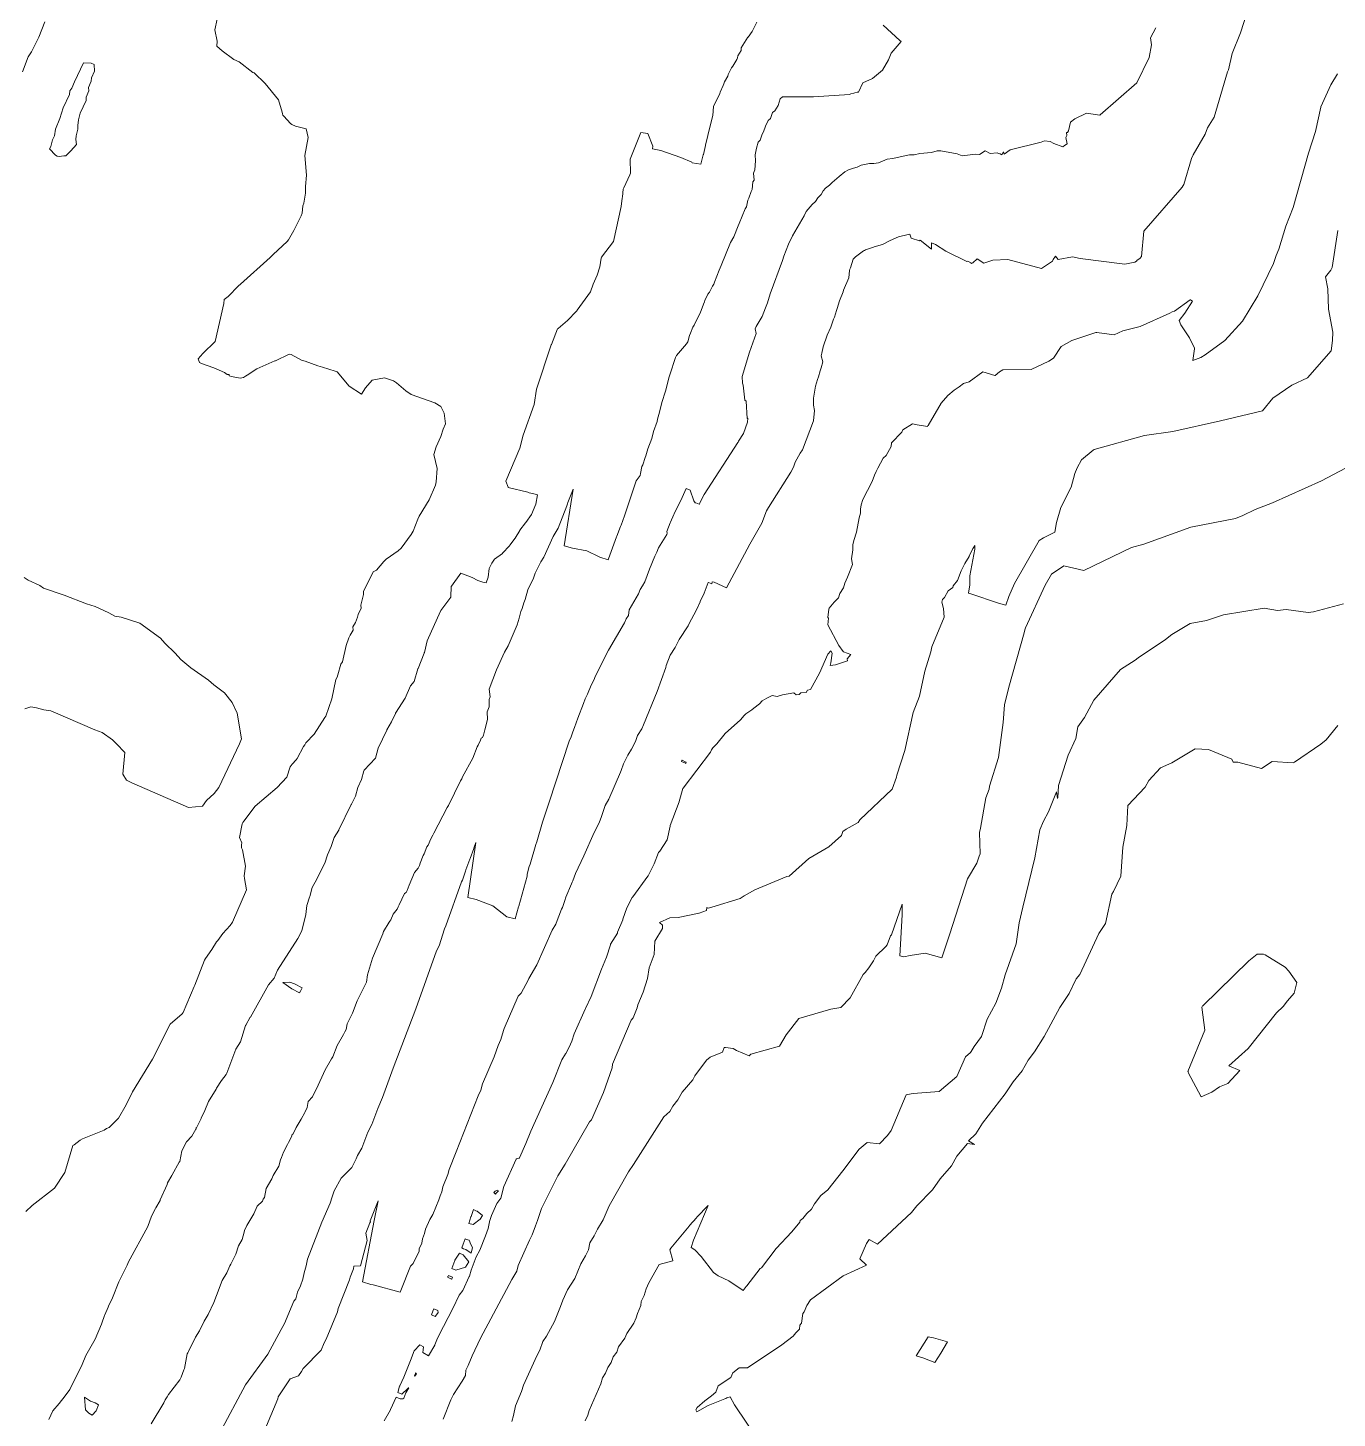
# Model space of a CAD drawing. Header units: metres. Extents: x 808092 to 809616, y 9156899 to 9158040.
# Drawn here: x 808272.8 to 808576.5, y 9157378.6 to 9157701.1 of the extents above; entities that cross this region are included whole.
import ezdxf

# ---------------------------------------------------------------- set-up
doc = ezdxf.new("R2010")
doc.units = ezdxf.units.M
doc.layers.add('C-TOPO-MAJR', color=9, linetype='Continuous')

msp = doc.modelspace()

# ---------------------------------------------------------------- linework, layer by layer
at = {"layer": 'C-TOPO-MAJR', "color": 9, "linetype": 'Continuous', "lineweight": 5}
for points, elevation in [([(808556.18, 9157706.66), (808554.05, 9157699.98), (808552.07, 9157695.19), (808551.24, 9157691.34), (808551.04, 9157690.93), (808547.9, 9157680.35), (808546.42, 9157677.92), (808545.82, 9157676.42), (808543.03, 9157671.66), (808542.64, 9157670.77), (808540.87, 9157664.74), (808540.76, 9157664.51), (808540.54, 9157664.14), (808531.62, 9157653.96), (808531.06, 9157648.05), (808530.7, 9157647.56), (808530.08, 9157647.2), (808529.92, 9157646.94), (808529.51, 9157646.78), (808527.18, 9157646.26), (808516.86, 9157647.59), (808515.08, 9157647.96), (808511.76, 9157647.37), (808511.12, 9157648.16), (808510.61, 9157647.36), (808510.47, 9157646.98), (808507.85, 9157645.26), (808500.11, 9157647.4), (808496.57, 9157647.18), (808494.51, 9157646.55), (808492.94, 9157647.51), (808491.93, 9157646.6), (808491.93, 9157646.57), (808491.64, 9157646.43), (808491.47, 9157646.6), (808490.79, 9157646.97), (808490.56, 9157646.9), (808485.7, 9157649.33), (808483.27, 9157650.84), (808482.38, 9157651.22), (808482.38, 9157649.77), (808479.73, 9157651.83), (808479.56, 9157651.72), (808477.67, 9157652.3), (808477.35, 9157653.25), (808476.96, 9157653.14), (808476.95, 9157653.14), (808474.73, 9157652.65), (808472.76, 9157651.76), (808472.64, 9157651.72), (808471.04, 9157650.81), (808469.07, 9157650.31), (808468.91, 9157650.23), (808467.04, 9157649.6), (808466.85, 9157649.47), (808466.61, 9157649.35), (808464.71, 9157647.97), (808464.22, 9157647.42), (808463.61, 9157645.44), (808463.45, 9157645.15), (808463.36, 9157644.79), (808463.19, 9157643.14), (808461.98, 9157640.27), (808461.86, 9157639.83), (808461.04, 9157637.79), (808460.5, 9157636), (808460.33, 9157635.55), (808459.9, 9157634), (808459.66, 9157633.53), (808459, 9157631.65), (808458.15, 9157629.8), (808457.23, 9157627.12), (808456.97, 9157625.65), (808456.79, 9157625.03), (808457.15, 9157623.61), (808456.76, 9157622.23), (808456.52, 9157621.55), (808456.15, 9157620.11), (808455.91, 9157619.51), (808455.48, 9157617.98), (808455.03, 9157615.19), (808455.04, 9157613.56), (808455.21, 9157612.33), (808455, 9157609.94), (808452.42, 9157603.23), (808451.94, 9157602.47), (808450.76, 9157600.35), (808450.33, 9157599.15), (808449.78, 9157598.04), (808444.53, 9157589.85), (808444.1, 9157589.03), (808443.03, 9157586.21), (808440.23, 9157581.3), (808434.8, 9157571.17), (808431.94, 9157572.51), (808431.53, 9157572.55), (808431.4, 9157572.13), (808430.66, 9157572.44), (808430.58, 9157572.4), (808429.63, 9157569.97), (808428.74, 9157568.05), (808428.69, 9157567.97), (808427.89, 9157566.1), (808426.09, 9157562.74), (808425.91, 9157562.35), (808425.01, 9157561), (808424.81, 9157560.62), (808423.87, 9157559.24), (808422.89, 9157557.35), (808421.77, 9157555.57), (808420.87, 9157553.2), (808420.79, 9157552.75), (808418.78, 9157547.16), (808415.6, 9157539.41), (808415.15, 9157538.5), (808414.2, 9157536.97), (808413.71, 9157535.58), (808412.79, 9157533.76), (808411.92, 9157532.39), (808410.96, 9157530.39), (808410.42, 9157528.81), (808410.22, 9157528.4), (808407.54, 9157522.2), (808406.72, 9157520.68), (808406.56, 9157520.25), (808406.35, 9157519.79), (808405.87, 9157518.15), (808405.28, 9157516.69), (808404.1, 9157514.4), (808401.75, 9157509.04), (808399.78, 9157504.91), (808399.16, 9157503.25), (808399, 9157502.92), (808398.89, 9157502.56), (808397.54, 9157499.44), (808397.35, 9157498.66), (808396.75, 9157497.03), (808396.56, 9157496.68), (808395.97, 9157495), (808395.8, 9157494.65), (808395.27, 9157493.17), (808394.43, 9157491.77), (808390.8, 9157483.75), (808388.99, 9157480.58), (808388.81, 9157480.16), (808387.24, 9157477.17), (808386.51, 9157476.46), (808383.23, 9157468.96), (808383.07, 9157468.49), (808382.5, 9157466.42), (808381.83, 9157465), (808380.94, 9157462.36), (808378.26, 9157456.15), (808377.83, 9157454.62), (808377.2, 9157453.37), (808372.15, 9157440.36), (808370.52, 9157436.28), (808370.17, 9157435.06), (808369.07, 9157432.21), (808368.83, 9157431.06), (808368.42, 9157430.13), (808368.09, 9157429.19), (808366.73, 9157425.84), (808366.05, 9157424.67), (808365.04, 9157422.43), (808364.82, 9157421.4), (808364.28, 9157420.17), (808364.13, 9157419.16), (808363.56, 9157417.87), (808363.53, 9157417.28), (808362.15, 9157414.47), (808361.51, 9157413.8), (808359.28, 9157408.18), (808359.28, 9157408.17), (808359.13, 9157407.79), (808352.84, 9157409.52), (808352.35, 9157409.61), (808350.44, 9157410.21), (808353.14, 9157424.45), (808354.06, 9157429), (808352.21, 9157424.35), (808352.24, 9157424.12), (808352.12, 9157423.9), (808351.2, 9157421.48), (808351.47, 9157419.8), (808349.94, 9157413.89), (808348.4, 9157413.8), (808348.31, 9157413.24), (808347.52, 9157411.27), (808347.39, 9157410.62), (808344.76, 9157404.03), (808344.57, 9157403.26), (808342, 9157396.91), (808341.53, 9157396.06), (808340.8, 9157394.37), (808336.61, 9157390.12), (808336.27, 9157389.37), (808335.59, 9157388.4), (808333.62, 9157387.66), (808330.85, 9157383.52), (808330.73, 9157383.06), (808328.11, 9157376.76)], 2850), ([(808276.76, 9157702.47), (808275.31, 9157698.91), (808273.61, 9157695.57), (808272.87, 9157694.36), (808271.55, 9157690.94)], 2800), ([(808316.71, 9157703.1), (808316.18, 9157700.65), (808316.7, 9157698.03), (808316.63, 9157696.83), (808317.87, 9157695.76), (808320.55, 9157693.79), (808321.83, 9157693.19), (808324.98, 9157690.73), (808325.28, 9157690.64), (808327.84, 9157688.16), (808330.93, 9157684.38), (808331.76, 9157681.54), (808331.83, 9157681.13), (808331.91, 9157680.88), (808332.18, 9157680.62), (808333.69, 9157678.93), (808333.99, 9157678.68), (808334.85, 9157678.32), (808337.3, 9157677.7), (808337.83, 9157675.66), (808336.99, 9157671.47), (808337.38, 9157666.94), (808337.19, 9157664.31), (808337.21, 9157662.72), (808336.79, 9157660.41), (808336.55, 9157659.79), (808336.39, 9157658.09), (808336.17, 9157657.52), (808334.47, 9157654.07), (808333.21, 9157651.94), (808332.9, 9157651.51), (808329.69, 9157648.53), (808329.02, 9157647.8), (808322.13, 9157641.67), (808321.64, 9157641.28), (808319.28, 9157638.76), (808318.32, 9157638.05), (808318.25, 9157637.16), (808316.24, 9157628.33), (808313.34, 9157625.59), (808312.28, 9157624.3), (808312.56, 9157623.5), (808313.05, 9157623.2), (808315.92, 9157622.22), (808318.41, 9157621.13), (808319.05, 9157620.69), (808319.46, 9157620.66), (808319.48, 9157620.4), (808320.05, 9157620.23), (808322.04, 9157619.85), (808322.82, 9157620.01), (808323.26, 9157620.27), (808323.64, 9157620.57), (808325.89, 9157622.01), (808330.05, 9157623.87), (808330.26, 9157623.85), (808333.37, 9157625.39), (808333.85, 9157625.3), (808336.28, 9157624), (808337.07, 9157623.78), (808340.07, 9157622.67), (808341.13, 9157622.39), (808344.03, 9157621.43), (808344.51, 9157621.33), (808347.31, 9157617.95), (808350.2, 9157616.11), (808351.08, 9157617.58), (808352.68, 9157619.37), (808355.53, 9157619.95), (808357.61, 9157619.18), (808358.26, 9157618.79), (808360.42, 9157616.87), (808361.69, 9157616.02), (808367.17, 9157614.15), (808368.6, 9157613.24), (808369.35, 9157611.7), (808369.64, 9157609.22), (808369.1, 9157608.02), (808368.56, 9157606.33), (808367.51, 9157603.87), (808366.97, 9157602.16), (808367.69, 9157598.87), (808367.51, 9157595.81), (808367.3, 9157595.03), (808365.86, 9157591.6), (808363.56, 9157587.83), (808363.22, 9157587.14), (808362.14, 9157584.31), (808361.72, 9157583.56), (808359.34, 9157580.4), (808358.71, 9157579.79), (808355.87, 9157577.86), (808355.32, 9157577.27), (808353.66, 9157575.26), (808352.88, 9157574.93), (808350.65, 9157570.34), (808350.65, 9157569.64), (808349.99, 9157567.17), (808350.11, 9157566.47), (808349.36, 9157565.03), (808349.28, 9157564.39), (808348.78, 9157563.14), (808348.19, 9157562.16), (808348.25, 9157561.4), (808347.53, 9157560.23), (808347.23, 9157559.59), (808346.61, 9157557.85), (808345.73, 9157553.99), (808345.41, 9157553.45), (808344.71, 9157551.03), (808344.5, 9157550.49), (808344.24, 9157549.94), (808343.28, 9157545.42), (808341.93, 9157541.46), (808341.67, 9157541.13), (808339.17, 9157537.21), (808337.26, 9157535.21), (808337.02, 9157534.8), (808336.71, 9157534.42), (808335.28, 9157531.6), (808335.02, 9157531.26), (808334.1, 9157530.32), (808333.85, 9157529.96), (808333.61, 9157529.67), (808332.88, 9157527.24), (808330.63, 9157524.85), (808325.48, 9157520.58), (808322.9, 9157517.06), (808322.62, 9157516.74), (808322.5, 9157516.41), (808321.86, 9157513.31), (808322.43, 9157512.02), (808322.33, 9157511.61), (808322.3, 9157511.22), (808322.32, 9157510.88), (808322.55, 9157510.45), (808323.28, 9157506.61), (808322.99, 9157504.35), (808323.02, 9157503.77), (808323.52, 9157501.16), (808320.22, 9157493.66), (808319.7, 9157492.88), (808317.99, 9157491), (808316.85, 9157489.4), (808316.57, 9157489.1), (808315.48, 9157487.26), (808313.95, 9157485.21), (808313.76, 9157484.85), (808311.55, 9157479.05), (808311.38, 9157478.71), (808308.79, 9157472.7), (808308.61, 9157472.39), (808305.77, 9157469.95), (808301.66, 9157461.83), (808297.02, 9157454.25), (808295.59, 9157451.26), (808293.8, 9157448.2), (808291.64, 9157445.99), (808291, 9157445.8), (808290.47, 9157445.38), (808285.49, 9157443.35), (808284.94, 9157443.06), (808283.51, 9157441.99), (808283.25, 9157441.85), (808281.33, 9157435.59), (808278.95, 9157431.93), (808273.76, 9157427.94), (808272.28, 9157426.49)], 2810), ([(808441.83, 9157702.45), (808440.79, 9157700.23), (808439.83, 9157698.93), (808439.78, 9157698.92), (808438.25, 9157696.44), (808438.26, 9157695.88), (808437.48, 9157694.6), (808437.39, 9157694.13), (808437.22, 9157693.76), (808436.32, 9157692.23), (808436.01, 9157691.83), (808435.25, 9157690.31), (808435.11, 9157689.92), (808434.34, 9157688.55), (808434.2, 9157688.13), (808434.09, 9157687.7), (808433.39, 9157686.21), (808433.27, 9157685.86), (808431.82, 9157682.85), (808431.64, 9157680.79), (808430.53, 9157676.18), (808430.51, 9157676.02), (808429.96, 9157673.95), (808429.94, 9157673.85), (808429.46, 9157671.73), (808429.43, 9157671.64), (808428.87, 9157669.48), (808426.9, 9157669.82), (808426.77, 9157669.91), (808424.21, 9157671.05), (808419.6, 9157672.65), (808417.64, 9157673.05), (808417.71, 9157673.68), (808416.56, 9157676.62), (808414.92, 9157676.85), (808412.52, 9157670.67), (808412.53, 9157667.37), (808412.41, 9157667.02), (808410.99, 9157664.02), (808410.89, 9157663.7), (808410.69, 9157661.88), (808410.63, 9157661.63), (808410.37, 9157659.63), (808408.63, 9157651.52), (808408.63, 9157651.52), (808405.86, 9157647.91), (808405.77, 9157647.69), (808405.45, 9157645.68), (808404.81, 9157643.74), (808403.88, 9157641.68), (808403.32, 9157639.83), (808400.16, 9157635.59), (808400.09, 9157635.47), (808400.01, 9157635.36), (808397.91, 9157633.23), (808395.75, 9157631.37), (808395.62, 9157631.29), (808394.2, 9157627.64), (808394.15, 9157627.55), (808390.78, 9157617.29), (808390.23, 9157613.71), (808387.63, 9157606.65), (808386.88, 9157603.63), (808383.62, 9157595.96), (808384.17, 9157594.54), (808384.21, 9157594.44), (808388.71, 9157593.37), (808389.07, 9157593.25), (808390.87, 9157592.82), (808391.02, 9157592.77), (808390.59, 9157590.62), (808390.59, 9157590.6), (808389.57, 9157588.22), (808389.56, 9157588.2), (808388.25, 9157586.33), (808388.22, 9157586.28), (808386.92, 9157584.54), (808386.89, 9157584.48), (808385.81, 9157582.74), (808384.58, 9157581.08), (808384.49, 9157580.92), (808382.91, 9157579.23), (808382.88, 9157579.18), (808381.03, 9157577.85), (808380.36, 9157576.94), (808379.79, 9157575.67), (808379.57, 9157573.64), (808379.08, 9157572.38), (808378.3, 9157572.53), (808377.13, 9157572.86), (808375.82, 9157573.62), (808373.24, 9157574.59), (808371.03, 9157571.59), (808370.97, 9157571.49), (808370.9, 9157569.13), (808370.87, 9157569.05), (808368.57, 9157565.96), (808368.48, 9157565.8), (808365.4, 9157558.91), (808364.75, 9157556.16), (808364.71, 9157556.11), (808364.68, 9157556.05), (808363.29, 9157552.47), (808363.23, 9157552.38), (808362.42, 9157549.45), (808361.55, 9157548.48), (808360.26, 9157545.62), (808358.09, 9157542.1), (808358.07, 9157542.05), (808358.04, 9157542.01), (808357.09, 9157540.09), (808356.07, 9157538.23), (808356.05, 9157538.15), (808354.04, 9157533.97), (808353.42, 9157531.65), (808350.81, 9157528.9), (808350.74, 9157528.71), (808350.16, 9157526.74), (808349.29, 9157524.88), (808348.75, 9157522.9), (808347.87, 9157521.01), (808347.83, 9157520.97), (808347.81, 9157520.92), (808344.93, 9157515.06), (808344.91, 9157514.96), (808343.84, 9157513.24), (808343.12, 9157511.2), (808343.12, 9157511.18), (808342.27, 9157509.28), (808341.66, 9157507.33), (808340.77, 9157505.55), (808340.75, 9157505.5), (808340.74, 9157505.45), (808339.8, 9157503.65), (808339.78, 9157503.58), (808338.72, 9157501.68), (808338.16, 9157499.59), (808338.08, 9157499.45), (808337.49, 9157497.48), (808337.29, 9157495.38), (808336.32, 9157491.59), (808335.39, 9157489.83), (808330.7, 9157482.5), (808330.69, 9157482.49), (808329.92, 9157480.65), (808328.62, 9157479.07), (808328.6, 9157479.06), (808324.39, 9157471.63), (808324.36, 9157471.58), (808323.32, 9157469.74), (808323.29, 9157469.69), (808322.1, 9157465.85), (808321, 9157464.15), (808318.92, 9157458.57), (808318.78, 9157458.32), (808317.68, 9157456.88), (808316.55, 9157455.09), (808316.49, 9157454.9), (808314.65, 9157452.04), (808313.86, 9157449.94), (808313.01, 9157448.18), (808313.01, 9157448.1), (808311.96, 9157446.09), (808311.86, 9157445.96), (808311.79, 9157445.71), (808311.75, 9157445.63), (808310.78, 9157443.98), (808309.58, 9157442.67), (808308.52, 9157440.62), (808308.02, 9157438.1), (808307.9, 9157437.93), (808306.25, 9157435.05), (808306.21, 9157434.89), (808305.15, 9157433.13), (808305.07, 9157432.79), (808303.47, 9157429.22), (808303.44, 9157429.06), (808302.46, 9157427.39), (808302.42, 9157427.23), (808301.45, 9157425.44), (808300.58, 9157423), (808296.09, 9157414.66), (808295.96, 9157414.46), (808295.83, 9157414.05), (808293.89, 9157410.22), (808292.38, 9157406.45), (808291.52, 9157404.53), (808291.4, 9157404.35), (808290.67, 9157402.56), (808290.58, 9157402.41), (808289.92, 9157400.58), (808289.88, 9157400.39), (808288.38, 9157396.88), (808286.21, 9157393.13), (808285.4, 9157391.03), (808282.53, 9157385.19), (808281.44, 9157383.72), (808280.07, 9157382), (808280.05, 9157381.96), (808278.56, 9157380.23), (808277.62, 9157378.25)], 2820), ([(808301.35, 9157377.24), (808304.34, 9157382.15), (808304.66, 9157382.85), (808305.13, 9157383.55), (808305.37, 9157384.05), (808308.06, 9157387.43), (808308.35, 9157388.07), (808308.97, 9157389.78), (808309.12, 9157390.09), (808309.75, 9157393.46), (808309.87, 9157393.75), (808310.02, 9157394.02), (808310.14, 9157394.3), (808311.01, 9157395.86), (808311.7, 9157397.32), (808312.57, 9157398.81), (808313.7, 9157401.06), (808314.63, 9157402.59), (808315.91, 9157405.37), (808316.51, 9157407.06), (808317.88, 9157410.47), (808318.92, 9157412.32), (808319.62, 9157413.91), (808319.83, 9157414.26), (808321.01, 9157416.58), (808321.68, 9157418.56), (808322.46, 9157420.05), (808322.92, 9157421.73), (808323.06, 9157422.11), (808323.57, 9157423.23), (808325.2, 9157425.95), (808325.99, 9157427.73), (808327.23, 9157428.9), (808327.38, 9157429.41), (808327.65, 9157429.79), (808328.04, 9157431.81), (808329.39, 9157434.12), (808329.68, 9157434.87), (808330.96, 9157437.01), (808331.38, 9157438.51), (808331.62, 9157439.01), (808332.11, 9157440.29), (808333.04, 9157442.04), (808333.23, 9157442.53), (808333.94, 9157443.87), (808334.12, 9157444.37), (808334.32, 9157444.55), (808335.02, 9157445.97), (808336.2, 9157447.9), (808337.02, 9157449.5), (808337.07, 9157449.63), (808337.54, 9157450.6), (808337.79, 9157452.03), (808338.78, 9157453.09), (808339.01, 9157453.65), (808339.76, 9157455), (808341.75, 9157459.39), (808343.2, 9157461.96), (808343.49, 9157462.39), (808344.49, 9157464.99), (808346.03, 9157467.61), (808346.28, 9157468.19), (808346.6, 9157468.76), (808346.81, 9157470.04), (808348.1, 9157472.54), (808349.18, 9157475.39), (808351.34, 9157479.74), (808351.57, 9157481.38), (808352.72, 9157485.3), (808355.13, 9157490.93), (808355.26, 9157491.45), (808356.61, 9157493.64), (808356.75, 9157493.83), (808356.97, 9157494.17), (808357.5, 9157495.52), (808358.44, 9157496.64), (808358.69, 9157497.16), (808358.89, 9157497.69), (808360.16, 9157500.32), (808360.5, 9157500.5), (808360.79, 9157501.01), (808361.23, 9157502.24), (808362.49, 9157505.19), (808363.32, 9157506.19), (808363.61, 9157506.75), (808363.78, 9157507.32), (808364.47, 9157509.08), (808364.7, 9157509.52), (808365.34, 9157511.08), (808365.61, 9157511.52), (808366.23, 9157512.94), (808366.75, 9157513.82), (808366.91, 9157514.3), (808370.04, 9157520.24), (808370.33, 9157520.69), (808373.14, 9157526.41), (808373.45, 9157526.85), (808373.63, 9157527.37), (808376.01, 9157531.7), (808376.99, 9157534.29), (808377.25, 9157534.72), (808377.77, 9157535.85), (808377.91, 9157536.31), (808378.25, 9157536.47), (808378.46, 9157536.98), (808378.74, 9157538.23), (808379.41, 9157540.67), (808379.34, 9157542.45), (808379.75, 9157543.59), (808379.75, 9157545.29), (808379.98, 9157545.88), (808379.76, 9157547.67), (808381.47, 9157552.18), (808383.34, 9157556.24), (808384.15, 9157557.72), (808386.26, 9157562.65), (808386.75, 9157564.13), (808387.1, 9157565.71), (808387.42, 9157566.42), (808387.79, 9157567.75), (808388.13, 9157568.48), (808388.77, 9157570.72), (808390.05, 9157573.41), (808390.45, 9157574.57), (808391.79, 9157577.26), (808392.43, 9157578.3), (808394.59, 9157583.1), (808395.76, 9157585.07), (808397.81, 9157590.2), (808397.93, 9157590.68), (808398.06, 9157590.98), (808399.26, 9157594.12), (808397.15, 9157580.9), (808399.08, 9157580.37), (808402.45, 9157579.81), (808405.28, 9157578.38), (808405.45, 9157578.28), (808407.37, 9157577.71), (808407.44, 9157577.91), (808407.45, 9157577.92), (808409.29, 9157583), (808409.38, 9157583.17), (808410.25, 9157585.46), (808410.39, 9157585.74), (808411.14, 9157587.93), (808413.87, 9157596.05), (808414.78, 9157597.26), (808414.86, 9157597.73), (808415.22, 9157599.31), (808415.41, 9157599.74), (808415.97, 9157601.41), (808416.15, 9157601.84), (808416.55, 9157603.44), (808417.48, 9157605.87), (808417.9, 9157607.47), (808418.75, 9157609.82), (808418.84, 9157610.3), (808419.32, 9157611.95), (808419.82, 9157614.19), (808420.7, 9157616.83), (808421.5, 9157620.16), (808421.72, 9157620.62), (808423.02, 9157624.63), (808423.25, 9157625.13), (808425.55, 9157627.79), (808425.82, 9157628.28), (808426.22, 9157629.77), (808426.5, 9157630.28), (808427.04, 9157631.68), (808427.32, 9157632.12), (808427.92, 9157633.46), (808428.74, 9157634.92), (808429.5, 9157636.97), (808429.76, 9157637.52), (808429.82, 9157637.86), (808430.47, 9157639.35), (808430.86, 9157639.8), (808431.6, 9157641.2), (808431.89, 9157641.62), (808432.01, 9157642.13), (808433.16, 9157644.9), (808433.56, 9157646.01), (808435.76, 9157651.31), (808436.5, 9157652.62), (808437.55, 9157655.15), (808437.73, 9157655.69), (808439.19, 9157659.12), (808439.45, 9157659.59), (808439.75, 9157661.16), (808440.02, 9157661.57), (808440.52, 9157663.13), (808440.76, 9157663.62), (808440.94, 9157665.37), (808441.23, 9157665.74), (808441.06, 9157667.41), (808441.24, 9157667.77), (808441.38, 9157668.18), (808441.53, 9157670.25), (808441.46, 9157671.67), (808441.78, 9157673.17), (808442.2, 9157674.59), (808442.67, 9157675.05), (808443.11, 9157676.46), (808443.42, 9157677), (808443.85, 9157678.29), (808444.5, 9157679.6), (808445, 9157680.09), (808445.48, 9157681.43), (808446.07, 9157681.82), (808446.81, 9157683.06), (808447.27, 9157684.62), (808447.79, 9157685.1), (808455, 9157685.09), (808463.32, 9157685.63), (808463.7, 9157685.8), (808464.32, 9157685.97), (808464.59, 9157686.06), (808465.13, 9157686.18), (808465.47, 9157686.2), (808466.46, 9157688.35), (808468.72, 9157689.32), (808471.03, 9157691.28), (808472.41, 9157693.71), (808473.04, 9157695.27), (808475.35, 9157697.95), (808475.04, 9157698.17), (808471.17, 9157701.72)], 2830), ([(808534.37, 9157701.14), (808533.15, 9157698.78), (808533.43, 9157697.16), (808532.89, 9157694.26), (808530.02, 9157688.35), (808521.51, 9157680.93), (808521.47, 9157680.91), (808521.42, 9157680.87), (808518.31, 9157681.3), (808515.63, 9157680.01), (808514.64, 9157679.21), (808514.14, 9157677.21), (808513.9, 9157676.82), (808513.72, 9157676.79), (808513.77, 9157676.14), (808513.56, 9157675.63), (808513.8, 9157674.23), (808513.24, 9157673.79), (808512.81, 9157673.54), (808510.72, 9157674.29), (808509.88, 9157674.72), (808508.59, 9157674.9), (808507.78, 9157674.56), (808500.59, 9157672.83), (808499.21, 9157671.77), (808499.09, 9157672.32), (808498.67, 9157671.62), (808498.32, 9157671.91), (808497.93, 9157671.95), (808497.58, 9157672.12), (808496.01, 9157671.99), (808494.83, 9157672.56), (808493.48, 9157671.69), (808492.57, 9157671.8), (808489.46, 9157671.42), (808488.31, 9157671.86), (808484.57, 9157672.59), (808483.72, 9157672.54), (808482.34, 9157672.17), (808479.69, 9157671.98), (808478.32, 9157671.65), (808477.3, 9157671.67), (808475.07, 9157671.21), (808473.41, 9157670.77), (808472.07, 9157670.68), (808470.07, 9157669.78), (808468.99, 9157669.64), (808467.96, 9157669.6), (808466.05, 9157669.23), (808465.14, 9157668.81), (808464.27, 9157668.58), (808463.1, 9157668.16), (808462.3, 9157667.69), (808460.95, 9157666.63), (808459.31, 9157665.23), (808458.72, 9157664.59), (808457.8, 9157663.92), (808457.23, 9157663.26), (808456.81, 9157662.43), (808456, 9157661.65), (808455.47, 9157660.83), (808454.66, 9157660.11), (808453.27, 9157658.52), (808452.84, 9157657.53), (808452.33, 9157656.58), (808451.73, 9157655.64), (808451.25, 9157654.68), (808450.1, 9157652.83), (808449.2, 9157650.93), (808448.09, 9157648.14), (808447.79, 9157647.16), (808444.97, 9157639.37), (808444.37, 9157637.31), (808443.87, 9157636.17), (808443.09, 9157634.14), (808441.68, 9157631.83), (808441.46, 9157631.26), (808441.73, 9157630.23), (808440.17, 9157625.83), (808438.48, 9157620.23), (808438.54, 9157618.65), (808438.66, 9157618.24), (808439.04, 9157614.71), (808439.37, 9157614.48), (808439.58, 9157610.47), (808439.74, 9157610.55), (808439.66, 9157609.63), (808438.75, 9157606.99), (808437.63, 9157605.23), (808437.55, 9157605.09), (808437.52, 9157605), (808437.49, 9157604.93), (808429.63, 9157592.81), (808428.65, 9157590.93), (808428.53, 9157590.63), (808428.5, 9157590.6), (808427.73, 9157590.9), (808427.56, 9157590.94), (808427.22, 9157591.38), (808426.41, 9157593.87), (808425.48, 9157594.24), (808424.54, 9157592.19), (808424.53, 9157592.14), (808422.68, 9157588.38), (808422.62, 9157588.21), (808421.83, 9157586.46), (808421.77, 9157586.24), (808421, 9157584.26), (808421.09, 9157583.89), (808420.99, 9157583.6), (808419.08, 9157580.51), (808418.66, 9157579.48), (808418.18, 9157578.58), (808416.95, 9157575.56), (808415.86, 9157572.6), (808415.36, 9157571.66), (808414.81, 9157570.78), (808414.41, 9157569.8), (808412.25, 9157566.09), (808412.09, 9157564.81), (808411.53, 9157563.97), (808411.15, 9157563.05), (808407.47, 9157556.76), (808404.44, 9157550.75), (808404.08, 9157549.76), (808403.4, 9157548.65), (808402.58, 9157546.5), (808402.06, 9157545.44), (808401.68, 9157544.35), (808400.33, 9157540.99), (808399.6, 9157538.8), (808399.18, 9157537.81), (808398.79, 9157536.66), (808398.3, 9157535.65), (808393.66, 9157521.45), (808392.93, 9157519.15), (808392.14, 9157516.86), (808390.83, 9157512.24), (808390.59, 9157511.64), (808389.3, 9157507.08), (808389.09, 9157506.58), (808388.63, 9157504.75), (808388.56, 9157504.28), (808386.66, 9157497.36), (808386.6, 9157497.22), (808385.8, 9157494.39), (808383.86, 9157494.89), (808380.62, 9157497.45), (808376.8, 9157498.86), (808374.86, 9157499.36), (808376.66, 9157512.08), (808376.21, 9157510.83), (808376.2, 9157510.76), (808375.38, 9157508.44), (808375.28, 9157508.24), (808374.39, 9157505.81), (808374.31, 9157505.47), (808373.57, 9157503.4), (808373.36, 9157502.96), (808369.76, 9157492.76), (808369.45, 9157492.1), (808368.17, 9157488.12), (808367.55, 9157486.99), (808362.74, 9157473.5), (808357.48, 9157459.77), (808355.04, 9157452.93), (808353.93, 9157450.38), (808352.59, 9157446.66), (808351.61, 9157444.89), (808350.25, 9157441.22), (808349.27, 9157439.47), (808348.97, 9157438.7), (808347.93, 9157436.71), (808345.45, 9157434.22), (808343.85, 9157431.29), (808343.33, 9157429.94), (808342.89, 9157428.47), (808340.96, 9157424.07), (808337.62, 9157415.45), (808337.37, 9157413.9), (808336.87, 9157412.3), (808336.57, 9157410.78), (808336.04, 9157409.29), (808335.31, 9157407.78), (808334.92, 9157406.28), (808334.49, 9157405.74), (808332.33, 9157400.49), (808331.51, 9157399.11), (808328.41, 9157393.42), (808323.27, 9157386.3), (808317.32, 9157375.17)], 2840), ([(808576.52, 9157690.43), (808575.01, 9157687.9), (808572.67, 9157682.76), (808572.66, 9157682.73), (808571.44, 9157677.08), (808569.81, 9157672.03), (808566.26, 9157659.4), (808564.54, 9157655.09), (808562.94, 9157649.74), (808562.32, 9157648.3), (808561.71, 9157646.42), (808558.07, 9157638.92), (808554.52, 9157633.07), (808550.42, 9157628.57), (808545.86, 9157625.26), (808544.81, 9157624.66), (808543.02, 9157623.91), (808543.38, 9157626.65), (808543.37, 9157626.79), (808542.2, 9157629.21), (808540.2, 9157632.23), (808539.78, 9157633.18), (808541.14, 9157634.92), (808542.88, 9157637.7), (808542.41, 9157638.03), (808542.4, 9157638.03), (808538.76, 9157635.37), (808538.17, 9157635.25), (808537.65, 9157634.91), (808530.73, 9157631.82), (808526.74, 9157630.83), (808524.71, 9157629.91), (808520.69, 9157630.41), (808520.56, 9157630.4), (808520.47, 9157630.42), (808514.92, 9157628.55), (808512.43, 9157627.22), (808510.69, 9157624.48), (808509.56, 9157623.76), (808505.47, 9157621.88), (808498.95, 9157621.76), (808498.12, 9157621.31), (808497.12, 9157620.49), (808497.09, 9157620.49), (808494.3, 9157621.28), (808491.07, 9157618.98), (808489.78, 9157618.56), (808488.81, 9157617.82), (808487.59, 9157617.07), (808486.18, 9157615.84), (808484.58, 9157614.01), (808481.57, 9157608.85), (808481.55, 9157608.84), (808481.44, 9157608.66), (808479.01, 9157609.01), (808477.99, 9157609.25), (808475.72, 9157607.85), (808475.48, 9157607.33), (808473.08, 9157604.85), (808473.03, 9157604.01), (808471.84, 9157601.9), (808471.19, 9157601.26), (808469.91, 9157598.99), (808469.57, 9157598.18), (808469.15, 9157597.36), (808468.58, 9157595.85), (808466.43, 9157591.66), (808466.04, 9157590.46), (808465.92, 9157589.47), (808465.94, 9157588.5), (808465.57, 9157587.46), (808464.97, 9157584.09), (808464.35, 9157582.18), (808464.14, 9157581.19), (808464.16, 9157580.03), (808463.81, 9157577.9), (808464.04, 9157576.63), (808462.9, 9157573.67), (808462.25, 9157572.31), (808461.99, 9157571.2), (808461.08, 9157569.88), (808460.83, 9157568.86), (808459.82, 9157567.89), (808458.66, 9157566.44), (808458.59, 9157566.24), (808458.34, 9157564.29), (808458.47, 9157564.13), (808458.29, 9157562.6), (808460.91, 9157557.83), (808461.86, 9157556.45), (808461.89, 9157556.43), (808461.95, 9157556.35), (808463.63, 9157555.73), (808462.85, 9157554.71), (808462.87, 9157554.23), (808460.12, 9157553.3), (808458.85, 9157553.14), (808459.03, 9157553.83), (808459.34, 9157556.04), (808459.02, 9157556.57), (808458.31, 9157555.83), (808456.41, 9157551.37), (808454.31, 9157547.63), (808453.61, 9157547.43), (808453.28, 9157546.88), (808452.1, 9157546.87), (808451.71, 9157546.46), (808450.95, 9157546.35), (808450.43, 9157546.87), (808447.81, 9157546.38), (808446.58, 9157545.97), (808445.39, 9157546.22), (808444.17, 9157545.63), (808443.11, 9157544.97), (808442.48, 9157544.31), (808441.14, 9157543.31), (808440.72, 9157542.89), (808439.33, 9157541.96), (808438.92, 9157541.56), (808438.08, 9157540.56), (808434.52, 9157537.39), (808432.56, 9157535.02), (808431.67, 9157534.11), (808431.33, 9157533.6), (808431.08, 9157533.07), (808424.8, 9157524.75), (808424.78, 9157524.71), (808424.71, 9157524.61), (808423.88, 9157521.63), (808423.83, 9157521.57), (808421.74, 9157516.05), (808421.74, 9157515.87), (808421.03, 9157512.71), (808419.36, 9157510.08), (808419.17, 9157509.93), (808419.14, 9157509.89), (808419.07, 9157509.79), (808418.05, 9157507.18), (808416.69, 9157504.42), (808416.57, 9157504.29), (808413.07, 9157499.51), (808412.98, 9157499.36), (808411.73, 9157496.94), (808410.79, 9157494.31), (808410.8, 9157494.15), (808409.58, 9157491.31), (808409.54, 9157491.06), (808407.93, 9157488.53), (808407.91, 9157488.4), (808406.99, 9157485.53), (808405.83, 9157482.7), (808403.41, 9157476.38), (808402.11, 9157473.59), (808402.05, 9157473.42), (808399.5, 9157467.69), (808398.98, 9157466.05), (808398.35, 9157464.6), (808397.55, 9157463.2), (808397.51, 9157463.08), (808396.61, 9157461.66), (808394.51, 9157456.47), (808389.41, 9157445.11), (808388.28, 9157442.25), (808386.79, 9157438.99), (808386.76, 9157438.91), (808386.09, 9157438.71), (808386.05, 9157438.64), (808383.19, 9157432.34), (808382.52, 9157429.57), (808381.58, 9157428.4), (808380.35, 9157425.6), (808379.86, 9157424.16), (808379.85, 9157424.14), (808379.84, 9157424.11), (808379.51, 9157422.55), (808378.91, 9157420.86), (808377.58, 9157417.52), (808376.79, 9157415.98), (808375.61, 9157412.92), (808375.19, 9157411.5), (808375.16, 9157411.45), (808373.68, 9157408.2), (808372.83, 9157407.07), (808371.37, 9157404), (808369.17, 9157399.85), (808369.15, 9157399.8), (808367.76, 9157397.14), (808367.17, 9157395.56), (808367.15, 9157395.53), (808365.73, 9157393.03), (808364.42, 9157393.77), (808364.46, 9157394.4), (808364.56, 9157395.11), (808363.67, 9157395.6), (808362.35, 9157394.2), (808361.55, 9157391.94), (808359.96, 9157388.07), (808359.95, 9157388.04), (808359.03, 9157386.06), (808359.01, 9157386.02), (808358.6, 9157384.51), (808359.54, 9157384.17), (808360.94, 9157385.42), (808360.99, 9157385.58), (808361.12, 9157385.61), (808360.42, 9157384.44), (808359.96, 9157383.24), (808359.72, 9157383.08), (808359.15, 9157383.08), (808358.21, 9157383.41), (808356.88, 9157380.58), (808356.86, 9157380.53), (808355.42, 9157377.93)], 2860), ([(808576.65, 9157654.1), (808575.28, 9157645.48), (808574.97, 9157644.87), (808573.79, 9157643.32), (808574.27, 9157640.54), (808574.42, 9157635.84), (808575.42, 9157630.48), (808575.4, 9157628.55), (808575.08, 9157626.14), (808569.57, 9157619.93), (808565.93, 9157618.25), (808561.53, 9157615.16), (808559.13, 9157612.22), (808549.39, 9157609.95), (808538.34, 9157607.45), (808531.79, 9157606.5), (808520.09, 9157603.28), (808519.89, 9157603.15), (808519.84, 9157603.11), (808517.19, 9157600.88), (808516.15, 9157599.06), (808515.64, 9157597.71), (808514.78, 9157594.56), (808512.34, 9157589.86), (808511.34, 9157586.32), (808510.94, 9157584.08), (808508.37, 9157582.82), (808507.36, 9157582.14), (808501.64, 9157572.18), (808500.29, 9157569.2), (808499.63, 9157567.2), (808498.12, 9157567.53), (808491.24, 9157569.87), (808490.96, 9157569.92), (808491.23, 9157571.89), (808491.27, 9157573.99), (808492.4, 9157580.19), (808492.45, 9157580.98), (808492, 9157580.39), (808491.98, 9157580.3), (808491.13, 9157578.55), (808491.1, 9157578.46), (808490.07, 9157576.85), (808489.28, 9157575.12), (808488.4, 9157572.86), (808487.36, 9157571.68), (808487.31, 9157571.25), (808486.2, 9157570.5), (808485.37, 9157568.98), (808484.9, 9157568.49), (808484.73, 9157567.87), (808485.14, 9157566.41), (808485.3, 9157564.4), (808482.41, 9157557.48), (808482.2, 9157556.37), (808480.8, 9157551.9), (808479.62, 9157546.07), (808478.14, 9157542.26), (808476.16, 9157533.48), (808474.34, 9157527.72), (808474.25, 9157527.3), (808473.21, 9157524.52), (808465.77, 9157517.39), (808465.37, 9157516.72), (808462.56, 9157515.21), (808461.82, 9157514.65), (808461.5, 9157513.77), (808458.56, 9157511.11), (808453.93, 9157508.39), (808449.37, 9157504.3), (808448.85, 9157504.21), (808441.4, 9157501.11), (808438.89, 9157499.77), (808437.99, 9157499.15), (808431.45, 9157497.08), (808430.56, 9157496.91), (808430.26, 9157497.01), (808430.21, 9157496.37), (808428.49, 9157495.75), (808428.49, 9157495.75), (808428.48, 9157495.76), (808428.48, 9157495.75), (808428.48, 9157495.75), (808428.47, 9157495.75), (808423.65, 9157494.73), (808421.7, 9157494.67), (808419.27, 9157493.53), (808419.98, 9157492.94), (808420.02, 9157492.16), (808418.17, 9157489.2), (808418.06, 9157486.15), (808416.87, 9157483.04), (808416.48, 9157480.54), (808415.49, 9157477.37), (808414.27, 9157474.46), (808414.08, 9157473.79), (808413.18, 9157471.44), (808412.74, 9157470.89), (808408.36, 9157460.7), (808408.27, 9157459.87), (808406.33, 9157454.13), (808403.55, 9157447.76), (808403.04, 9157447.32), (808397.42, 9157437.46), (808395.67, 9157434.78), (808391.9, 9157427.24), (808391.01, 9157424.4), (808390.49, 9157423.21), (808389.79, 9157421.1), (808389.17, 9157419.84), (808386.52, 9157413.99), (808386.2, 9157412.69), (808385, 9157410.71), (808384.45, 9157409.55), (808377.76, 9157397.15), (808375.81, 9157393.04), (808374.91, 9157390.77), (808374.37, 9157389.71), (808374.3, 9157388.47), (808373.51, 9157387.13), (808371.47, 9157384.06), (808370.89, 9157382.82), (808369.1, 9157378.36)], 2870), ([(808578.36, 9157598.96), (808572.86, 9157595.99), (808561.45, 9157590.91), (808557.47, 9157589.39), (808554.6, 9157587.94), (808552.9, 9157587.31), (808542.54, 9157585.25), (808531.64, 9157581.32), (808528.73, 9157580.59), (808517.69, 9157575.18), (808513.04, 9157576.3), (808510.17, 9157574.37), (808508.71, 9157571.83), (808504.17, 9157561.93), (808504, 9157561.42), (808503.84, 9157560.78), (808500.29, 9157548.16), (808499.31, 9157544.05), (808499.01, 9157539.98), (808497.92, 9157531.86), (808495.85, 9157525.18), (808495.71, 9157524.51), (808494.95, 9157522.48), (808493.76, 9157515.41), (808493.5, 9157514.43), (808493.65, 9157509.52), (808493.39, 9157508.94), (808492.89, 9157507.3), (808490.72, 9157503.68), (808486.62, 9157490.91), (808484.76, 9157485.33), (808480.91, 9157486.41), (808477.41, 9157485.91), (808475.97, 9157485.59), (808475, 9157485.84), (808475.58, 9157495.34), (808475.54, 9157497.84), (808473.08, 9157490.72), (808472.88, 9157490.44), (808472.06, 9157488.39), (808471.79, 9157488.02), (808469.47, 9157485.73), (808468.89, 9157484.67), (808467.85, 9157483.07), (808466.96, 9157481.95), (808466.56, 9157481.53), (808463.54, 9157476.06), (808461.36, 9157473.8), (808459.01, 9157473.44), (808451.64, 9157471.27), (808448.68, 9157467.52), (808447.14, 9157464.85), (808440.49, 9157463.02), (808440.06, 9157462.65), (808437.11, 9157463.89), (808436.39, 9157464.29), (808434.58, 9157464.59), (808434.3, 9157464.55), (808433.89, 9157463.49), (808431, 9157462.28), (808430.15, 9157461.59), (808427.47, 9157458), (808427.04, 9157457.08), (808424.52, 9157454.16), (808423.5, 9157452.44), (808422.41, 9157450.97), (808421.67, 9157449.72), (808420.26, 9157448.5), (808413.29, 9157437.4), (808412.13, 9157435.75), (808407.62, 9157427.85), (808406.25, 9157424.54), (808404.91, 9157422.38), (808404.15, 9157420.88), (808403.16, 9157419.23), (808402.78, 9157417.58), (808402.1, 9157416.22), (808401.01, 9157414.36), (808399.61, 9157411), (808397.97, 9157408.32), (808396.88, 9157405.95), (808396.35, 9157404.44), (808394.93, 9157401), (808393.09, 9157397.57), (808392.26, 9157396.32), (808391.55, 9157394.36), (808390.84, 9157393.05), (808387.71, 9157386.21), (808387.26, 9157384.76), (808385.92, 9157381.46), (808385.46, 9157379.22), (808385.03, 9157377.81)], 2880), ([(808271.95, 9157573.58), (808272.85, 9157572.97), (808275.56, 9157571.71), (808276.38, 9157571.08), (808281.17, 9157569.51), (808286.4, 9157567.46), (808288.42, 9157566.83), (808291.54, 9157565.42), (808292.94, 9157564.62), (808294.41, 9157564.38), (808298.78, 9157562.96), (808303.52, 9157559.52), (808304.55, 9157558.33), (808306.93, 9157556.07), (808308.27, 9157554.59), (808310.59, 9157552.67), (808314.71, 9157549.78), (808315.93, 9157548.68), (808318.43, 9157546.84), (808320.16, 9157544.58), (808321.33, 9157542.1), (808322.31, 9157536.14), (808321.85, 9157534.97), (808317.1, 9157524.87), (808315.96, 9157523.49), (808314.25, 9157521.85), (808313.29, 9157520.51), (808310.02, 9157520.21), (808296.9, 9157525.92), (808295.64, 9157526.56), (808294.8, 9157527.93), (808295.25, 9157533.01), (808293.37, 9157535.04), (808292.41, 9157535.94), (808290.04, 9157537.62), (808288.29, 9157538.23), (808278.1, 9157542.64), (808276.48, 9157542.86), (808274.78, 9157543.34), (808273.49, 9157543.55), (808272.11, 9157543.09)], 2800), ([(808577.95, 9157567.47), (808570.97, 9157565.59), (808569.76, 9157565.47), (808564.64, 9157566.14), (808562.62, 9157565.96), (808559.49, 9157566.48), (808550.12, 9157564.95), (808546.16, 9157563.58), (808542.35, 9157562.89), (808538.08, 9157560.34), (808536.65, 9157559.21), (808530.28, 9157554.99), (808529.6, 9157554.43), (808526.2, 9157552.22), (808520.06, 9157545.12), (808517.85, 9157541.13), (808516.31, 9157538.93), (808515.85, 9157536.28), (808514.05, 9157532.35), (808511.8, 9157525.34), (808511.7, 9157522.44), (808511.62, 9157522.36), (808511.35, 9157523.85), (808509.52, 9157519.26), (808508.35, 9157517.07), (808507.5, 9157515.03), (808506.37, 9157508.57), (808503.56, 9157497.1), (808502.74, 9157493.48), (808502.02, 9157488.64), (808499.43, 9157481.42), (808498.63, 9157478.31), (808497.29, 9157474.86), (808495.3, 9157471.1), (808493.94, 9157467.09), (808492.28, 9157464.79), (808491.59, 9157463.62), (808491.43, 9157463.42), (808490.28, 9157462.4), (808488.27, 9157457.84), (808484.14, 9157454.32), (808478.12, 9157453.92), (808476.83, 9157453.69), (808476.53, 9157453.6), (808473.05, 9157445.28), (808472.15, 9157444.11), (808470.3, 9157442.21), (808467.48, 9157442.53), (808465.58, 9157440.99), (808461.84, 9157435.97), (808458.32, 9157431.55), (808456.73, 9157430.22), (808455.23, 9157428.3), (808454.51, 9157427.09), (808453.44, 9157426.07), (808452.5, 9157424.86), (808451.93, 9157424.44), (808451.87, 9157424), (808450, 9157421.77), (808446.32, 9157417.96), (808442.94, 9157413.48), (808442.67, 9157413.31), (808439.53, 9157409.24), (808439.38, 9157409.08), (808438.7, 9157408.17), (808435.37, 9157410.4), (808432.91, 9157411.59), (808431.81, 9157412.38), (808428.97, 9157416.06), (808427.5, 9157417.65), (808426.64, 9157418.16), (808427.15, 9157419.86), (808430.57, 9157427.93), (808427.93, 9157425.19), (808427.85, 9157425.06), (808426.28, 9157423.3), (808426.13, 9157423.09), (808421.94, 9157418.04), (808421.66, 9157417.64), (808422.38, 9157415.16), (808422.35, 9157415.1), (808419.21, 9157414.2), (808416.85, 9157409.98), (808416.21, 9157408.56), (808415.73, 9157407.03), (808415.05, 9157405.62), (808414.98, 9157404.72), (808414.16, 9157402.87), (808413.9, 9157401.84), (808413.3, 9157400.57), (808411.73, 9157398.21), (808411.23, 9157397.12), (808409.75, 9157395.12), (808409.36, 9157393.91), (808408.55, 9157392.78), (808408.05, 9157391.48), (808407.31, 9157390.33), (808406.76, 9157389.02), (808406.1, 9157387.9), (808405.66, 9157386.5), (808403, 9157380.36), (808402.63, 9157379.3), (808402.02, 9157377.91)], 2890), ([(808576.65, 9157539.22), (808573.94, 9157535.91), (808572.69, 9157534.93), (808566.58, 9157530.75), (808566.28, 9157530.61), (808561.35, 9157530.91), (808558.93, 9157529.32), (808553.39, 9157530.79), (808552.36, 9157530.73), (808551.99, 9157531.41), (808546.65, 9157533.66), (808543.49, 9157533.87), (808538.09, 9157530.57), (808535.45, 9157529.4), (808532.75, 9157526.47), (808531.94, 9157524.99), (808527.93, 9157520.66), (808527.66, 9157516.06), (808526.77, 9157511.03), (808526.31, 9157504.32), (808524.58, 9157500.73), (808524.23, 9157500.13), (808522.73, 9157493.34), (808521.18, 9157490.99), (808516.76, 9157481.53), (808515.89, 9157480.47), (808514.29, 9157477.07), (808512.16, 9157473.81), (808508.48, 9157467.1), (808506.24, 9157463.56), (808504.78, 9157461.6), (808503.37, 9157459.11), (808501.35, 9157456.56), (808499.45, 9157453.77), (808494.21, 9157447), (808492.64, 9157444.56), (808490.98, 9157442.9), (808492.37, 9157442.07), (808490.73, 9157442.25), (808488.28, 9157439.33), (808486.99, 9157437.13), (808484.35, 9157434.11), (808482.57, 9157431.52), (808478.99, 9157427.8), (808477.73, 9157426.27), (808469.82, 9157418.9), (808467.89, 9157420), (808467.33, 9157419.05), (808465.77, 9157415.55), (808467.33, 9157414.09), (808461.9, 9157411.55), (808454.27, 9157405.98), (808453.43, 9157404.69), (808452.82, 9157403.21), (808452.51, 9157402.86), (808452.2, 9157400.61), (808451.82, 9157400.17), (808451.73, 9157399.19), (808451.36, 9157398.79), (808450.92, 9157398.4), (808450.3, 9157397.56), (808447.68, 9157395.59), (808439.72, 9157390.28), (808437.8, 9157390.22), (808436.31, 9157389.06), (808435.85, 9157388), (808432.9, 9157386.08), (808432.34, 9157384.63), (808431.31, 9157383.75), (808429.8, 9157382.62), (808428.05, 9157381.07), (808427.71, 9157380.53), (808427.92, 9157380.06), (808430.6, 9157381.5), (808434.43, 9157383.06), (808434.65, 9157383.12), (808434.94, 9157383.25), (808435.67, 9157383.52), (808436.67, 9157381.63), (808444.94, 9157369.36)], 2900)]:
    msp.add_lwpolyline(points, dxfattribs=dict(at, elevation=elevation))
for points, elevation in [([(808287.51, 9157689.51), (808288.24, 9157691.02), (808288.19, 9157692.62), (808287.49, 9157692.92), (808285.73, 9157692.96), (808283.59, 9157688.62), (808283.01, 9157687.12), (808282.56, 9157686.53), (808282.47, 9157685.65), (808280.99, 9157682.56), (808280.17, 9157680.05), (808279.2, 9157677.63), (808278.96, 9157676.03), (808278.51, 9157675.11), (808278.09, 9157673.56), (808277.8, 9157673.05), (808279.21, 9157671.57), (808279.62, 9157671.35), (808280.03, 9157671.27), (808281.16, 9157671.44), (808281.57, 9157671.39), (808282.78, 9157672.54), (808284.05, 9157674.06), (808283.9, 9157675.21), (808283.98, 9157676.09), (808284.36, 9157677.61), (808284.37, 9157678.44), (808284.52, 9157679.77), (808284.91, 9157681.32), (808286.33, 9157684.27), (808286.31, 9157685.04), (808286.91, 9157686.48), (808286.83, 9157687.27), (808287.5, 9157688.74), (808287.51, 9157689.51)], 2810), ([(808425.44, 9157530.74), (808425.43, 9157530.77), (808424.53, 9157531.2), (808424.49, 9157531.13), (808424.39, 9157530.92), (808425.3, 9157530.49), (808425.4, 9157530.46), (808425.47, 9157530.74), (808425.44, 9157530.74)], 2860), ([(808567.1, 9157479.63), (808565.21, 9157482.28), (808564.39, 9157483.22), (808559.79, 9157486.02), (808559.36, 9157486.19), (808557.92, 9157486.23), (808555.96, 9157484.69), (808545.28, 9157474.25), (808545.23, 9157474.2), (808545.05, 9157473.88), (808545.77, 9157468.56), (808541.81, 9157459), (808541.98, 9157458.92), (808541.92, 9157458.75), (808544.91, 9157453.12), (808547.38, 9157454.21), (808549.13, 9157455.46), (808551.11, 9157456.21), (808553.89, 9157459.25), (808551.37, 9157460.29), (808555.81, 9157464.29), (808562.42, 9157472.57), (808563.91, 9157474.06), (808564.94, 9157475.42), (808566.45, 9157477.14), (808567.1, 9157479.63)], 2910), ([(808336.38, 9157478.4), (808334.62, 9157479.34), (808333.52, 9157479.68), (808331.94, 9157479.67), (808334, 9157478.19), (808335.76, 9157477.23), (808336.09, 9157477.77), (808336.38, 9157478.4)], 2820), ([(808381.96, 9157431.31), (808381.66, 9157431.45), (808381.17, 9157431.21), (808380.85, 9157430.9), (808381.25, 9157430.51), (808381.4, 9157430.74), (808381.96, 9157431.31)], 2860), ([(808378.26, 9157425.58), (808377.03, 9157426.56), (808376.68, 9157426.68), (808376.13, 9157426.98), (808375.57, 9157425.34), (808375.55, 9157425.31), (808375.07, 9157423.73), (808376.04, 9157423.46), (808377.68, 9157424.7), (808378.26, 9157425.58)], 2860), ([(808374.56, 9157420), (808374.21, 9157420.14), (808373.78, 9157418.92), (808373.78, 9157418.91), (808373.43, 9157418.07), (808373.86, 9157417.86), (808374.35, 9157417.67), (808375.62, 9157416.88), (808375.93, 9157418.17), (808375.56, 9157418.87), (808375.17, 9157419.85), (808374.56, 9157420)], 2860), ([(808373.77, 9157416.42), (808372.87, 9157416.86), (808371.82, 9157415.25), (808371.78, 9157415.16), (808371.15, 9157413.32), (808372.05, 9157412.89), (808374.28, 9157413.56), (808375.05, 9157414.82), (808373.77, 9157416.42)], 2860), ([(808371.26, 9157411.28), (808370.36, 9157411.7), (808370.17, 9157411.32), (808370.15, 9157411.27), (808371.05, 9157410.85), (808371.12, 9157410.84), (808371.14, 9157410.88), (808371.12, 9157410.91), (808371.26, 9157411.28)], 2860), ([(808367.88, 9157403.54), (808366.96, 9157403.93), (808366.72, 9157403.39), (808366.72, 9157403.39), (808366.37, 9157402.55), (808367.29, 9157402.17), (808367.79, 9157402.82), (808367.94, 9157403.05), (808367.88, 9157403.54)], 2860), ([(808483.17, 9157391.51), (808484.55, 9157393.68), (808486.05, 9157396.25), (808482.86, 9157397.23), (808481.57, 9157397.47), (808478.81, 9157393.04), (808480.35, 9157392.58), (808483.17, 9157391.51)], 2900), ([(808362.73, 9157388.55), (808362.96, 9157388.84), (808362.67, 9157389.05), (808362.63, 9157388.65), (808362.44, 9157388.41), (808362.56, 9157388.22), (808362.73, 9157388.55)], 2860), ([(808288.42, 9157382.11), (808287.34, 9157382.48), (808285.92, 9157383.43), (808286.13, 9157380.52), (808286.92, 9157379.75), (808287.69, 9157379.26), (808288.64, 9157380.24), (808288.66, 9157380.27), (808289.16, 9157381.64), (808288.42, 9157382.11)], 2820)]:
    msp.add_lwpolyline(points, close=True, dxfattribs=dict(at, elevation=elevation))

doc.saveas('drawing.dxf')
